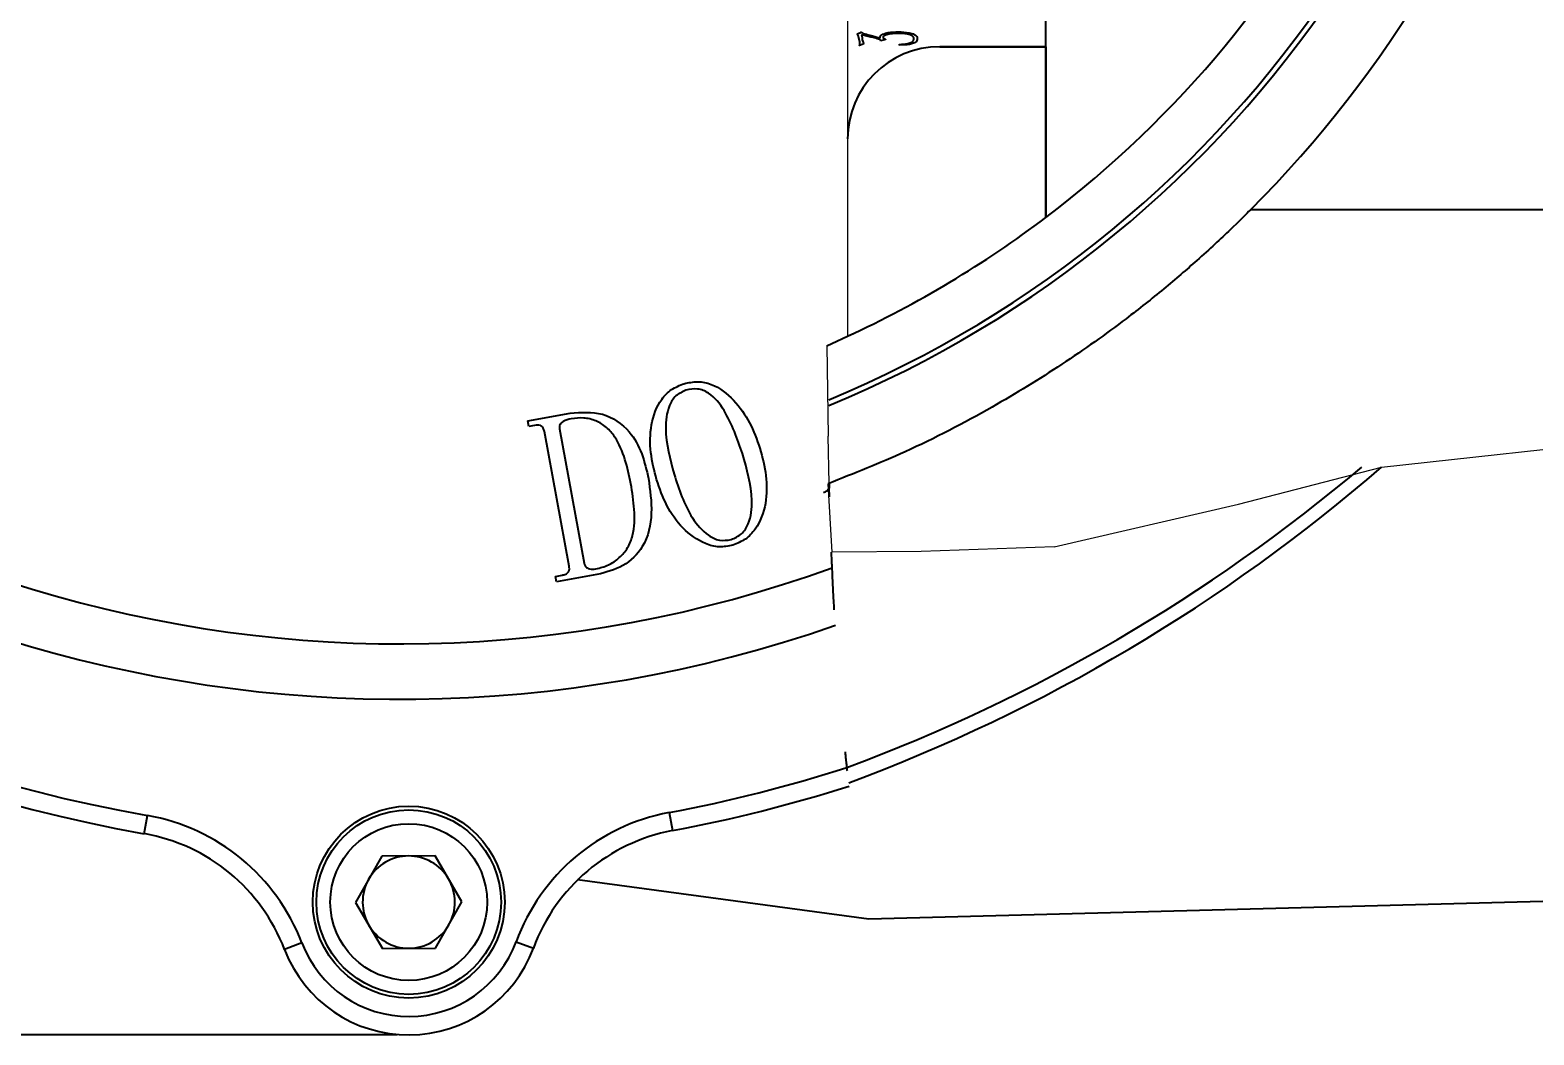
# Model space of a CAD drawing. Header units: millimetres. Extents: x 6533 to 7793, y 6972 to 7863.
# Drawn here: x 7455.8 to 7537.2, y 7437.7 to 7492.2 of the extents above; entities that cross this region are included whole.
import ezdxf

# ---------------------------------------------------------------- set-up
doc = ezdxf.new("R2010")
doc.units = ezdxf.units.MM
doc.layers.add('AM_5', color=3, linetype='Continuous', lineweight=25)
doc.layers.add('标注', color=3, linetype='Continuous', lineweight=13)
doc.styles.add('标注', font='txt.shx', dxfattribs={"height": 5})
doc.dimstyles.new('3.5-0.5$0', dxfattribs={"dimtxt": 5, "dimasz": 3.5, "dimexe": 3, "dimexo": 0.625, "dimtad": 1, "dimdsep": 46, "dimtxsty": '标注', "dimcen": 3.5, "dimaunit": 1, "dimadec": 0, "dimazin": 2, "dimtfac": 1, "dimtmove": 0, "dimatfit": 3, "dimfxl": 0, "dimarcsym": 0})

# ---------------------------------------------------------------- blocks, each defined once
blk = doc.blocks.new('*D6')
at = {"layer": 'AM_5', "color": 0, "lineweight": -2, "transparency": 16777216}
for p, q in [((7404.164, 7818.989), (7281.639, 7818.989)), ((7284.639, 7441.229), (7284.639, 7815.489)), ((7475.654, 7437.729), (7281.639, 7437.729))]:
    blk.add_line(p, q, dxfattribs=at)
at = {"layer": 'AM_5', "color": 0, "transparency": 16777216}
for points in [[(7284.056, 7815.489), (7285.223, 7815.489), (7284.639, 7818.989)], [(7284.056, 7441.229), (7285.223, 7441.229), (7284.639, 7437.729)]]:
    blk.add_solid(points, dxfattribs=at)
at = {"layer": 'Defpoints', "color": 0, "transparency": 16777216}
for p in [(7284.639, 7818.989), (7404.789, 7818.989), (7476.279, 7437.729)]:
    blk.add_point(p, dxfattribs=at)
at = {"layer": 'AM_5', "color": 0, "transparency": 16777216, "insert": (7281.514, 7628.359), "char_height": 5, "attachment_point": 5, "rotation": 90, "style": '标注'}
blk.add_mtext('385', dxfattribs=at)

msp = doc.modelspace()

# ---------------------------------------------------------------- linework, layer by layer
at = {"color": 7, "linetype": 'Continuous', "lineweight": 25}
for p, q in [((7510.805, 7491.292), (7510.805, 7493.292)), ((7500.595, 7491.947), (7500.554, 7491.971)), ((7500.64, 7491.918), (7500.595, 7491.947)), ((7500.631, 7492.008), (7500.751, 7492.064)), ((7500.716, 7491.539), (7500.64, 7491.918)), ((7501.25, 7491.836), (7500.821, 7491.932)), ((7500.857, 7492.044), (7500.902, 7492.011)), ((7501.541, 7491.848), (7501.828, 7491.758)), ((7500.721, 7491.442), (7500.716, 7491.539)), ((7500.947, 7491.451), (7500.761, 7491.377)), ((7500.857, 7491.671), (7500.882, 7491.581)), ((7500.927, 7491.482), (7500.947, 7491.451)), ((7501.843, 7491.641), (7501.819, 7491.68)), ((7501.859, 7491.617), (7501.843, 7491.641)), ((7502.065, 7491.671), (7501.909, 7491.623)), ((7501.98, 7491.785), (7501.989, 7491.737)), ((7501.989, 7491.737), (7502.055, 7491.716)), ((7502.86, 7491.386), (7502.86, 7491.419)), ((7503.057, 7491.389), (7502.86, 7491.386)), ((7510.805, 7491.292), (7505.055, 7491.292)), ((7505.055, 7491.292), (7510.805, 7491.292)), ((7510.805, 7491.292), (7510.805, 7482.042)), ((7510.805, 7482.042), (7510.805, 7491.292)), ((7521.906, 7482.469), (7566.961, 7482.469)), ((7482.734, 7471.01), (7485.029, 7471.433)), ((7482.789, 7470.704), (7482.734, 7471.01)), ((7483.095, 7470.761), (7482.789, 7470.704)), ((7484.973, 7463.143), (7483.631, 7470.437)), ((7484.447, 7470.588), (7485.789, 7463.295)), ((7499.058, 7467.614), (7499.064, 7467.404)), ((7499.079, 7466.901), (7499.064, 7467.404)), ((7484.232, 7462.586), (7484.588, 7462.652)), ((7484.288, 7462.28), (7484.232, 7462.586)), ((7486.48, 7462.684), (7484.288, 7462.28)), ((7461.945, 7448.638), (7462.118, 7449.623)), ((7490.385, 7449.785), (7490.569, 7448.802)), ((7474.821, 7447.421), (7473.392, 7444.913)), ((7477.708, 7447.438), (7474.821, 7447.421)), ((7479.165, 7444.946), (7477.708, 7447.438)), ((7575.805, 7445.957), (7501.205, 7443.996)), ((7473.392, 7444.913), (7474.849, 7442.421)), ((7477.736, 7442.438), (7479.165, 7444.946)), ((7470.487, 7442.716), (7469.553, 7442.359)), ((7474.849, 7442.421), (7477.736, 7442.438)), ((7482.095, 7442.783), (7483.033, 7442.436))]:
    msp.add_line(p, q, dxfattribs=at)
for p, q in [((7498.94, 7475.084), (7500.316, 7475.725)), ((7501.205, 7443.996), (7485.429, 7446.129))]:
    msp.add_line(p, q)
for radius in [5.2, 5, 4.25]:
    msp.add_circle((7476.279, 7444.929), radius, dxfattribs=at)
for centre, radius, start, end in [((7475.807, 7527.428), 71.5, 68.96438, 289.26974), ((7475.807, 7527.428), 68.5, 68.59564, 289.98816), ((7475.807, 7527.428), 68.5, 68.59564, 289.98816), ((7475.805, 7528.292), 60.75, 292.48384, 66.95752), ((7475.805, 7528.292), 61.039, 292.37228, 67.0074), ((7475.805, 7528.292), 58, 307.11726, 52.88274), ((7475.807, 7527.428), 80, 190.63328, 260.02108), ((7475.807, 7527.428), 79, 190.63328, 260.02108), ((7475.805, 7528.292), 65, 315.1733, 342.86938), ((7505.055, 7486.292), 5, 90, 180), ((7505.055, 7486.292), 5, 90, 180), ((7475.805, 7528.292), 58, 294.71491, 307.11726), ((7475.805, 7528.292), 58, 294.71491, 307.11726), ((7467.217, 7540.519), 94.186, 290.38596, 310.13065), ((7467.316, 7539.686), 94.186, 290.38596, 310.91064), ((7475.807, 7527.428), 79, 280.63328, 287.85238), ((7475.807, 7527.428), 80, 280.63328, 287.71064), ((7460.212, 7438.79), 11, 20.91388, 80.02108), ((7492.414, 7438.974), 11, 100.63328, 159.74048), ((7492.414, 7438.974), 10, 100.63328, 159.74048), ((7460.212, 7438.79), 10, 20.91388, 80.02108), ((7476.279, 7444.929), 2.5, 90.32718, 150.32718), ((7476.279, 7444.929), 2.5, 30.32718, 90.32718), ((7476.279, 7444.929), 2.5, 150.32718, 210.32718), ((7476.279, 7444.929), 2.5, 330.32718, 30.32718), ((7476.279, 7444.929), 2.5, 210.32718, 270.32718), ((7476.279, 7444.929), 2.5, 270.32718, 330.32718), ((7476.279, 7444.929), 7.2, 200.91388, 339.74048), ((7476.279, 7444.929), 6.2, 200.91388, 339.74048)]:
    msp.add_arc(centre, radius, start, end, dxfattribs=at)
for points, knots in [([(7500.554, 7491.971), (7500.569, 7491.978), (7500.594, 7491.991), (7500.619, 7492.003), (7500.631, 7492.008)], [0, 0, 0, 0, 0.559988, 1, 1, 1, 1]), ([(7500.751, 7492.064), (7500.761, 7492.069), (7500.781, 7492.079), (7500.822, 7492.075), (7500.843, 7492.055), (7500.857, 7492.044)], [0, 0, 0, 0, 0.282123, 0.555808, 1, 1, 1, 1]), ([(7500.821, 7491.932), (7500.828, 7491.884), (7500.839, 7491.796), (7500.851, 7491.709), (7500.857, 7491.671)], [0, 0, 0, 0, 0.560026, 1, 1, 1, 1]), ([(7500.902, 7492.011), (7501.022, 7491.982), (7501.236, 7491.931), (7501.448, 7491.874), (7501.541, 7491.848)], [0, 0, 0, 0, 0.560037, 1, 1, 1, 1]), ([(7501.828, 7491.758), (7501.823, 7491.782), (7501.812, 7491.831), (7501.865, 7491.918), (7502.016, 7492.001), (7502.343, 7492.087), (7502.632, 7492.095), (7502.825, 7492.1)], [0, 0, 0, 0, 0.062508, 0.124595, 0.249124, 0.499386, 1, 1, 1, 1]), ([(7502.553, 7492.008), (7502.445, 7491.996), (7502.283, 7491.978), (7502.1, 7491.917), (7502.02, 7491.867), (7501.979, 7491.827), (7501.979, 7491.799), (7501.98, 7491.785)], [0, 0, 0, 0, 0.500738, 0.750834, 0.87593, 0.938716, 1, 1, 1, 1]), ([(7503.651, 7491.734), (7503.646, 7491.759), (7503.636, 7491.809), (7503.568, 7491.887), (7503.406, 7491.963), (7503.056, 7492.017), (7502.754, 7492.012), (7502.553, 7492.008)], [0, 0, 0, 0, 0.062335, 0.124763, 0.249368, 0.499589, 1, 1, 1, 1]), ([(7502.825, 7492.1), (7503.018, 7492.092), (7503.307, 7492.079), (7503.634, 7491.989), (7503.78, 7491.898), (7503.83, 7491.812), (7503.835, 7491.764), (7503.837, 7491.74)], [0, 0, 0, 0, 0.500511, 0.750412, 0.875188, 0.937433, 1, 1, 1, 1]), ([(7500.761, 7491.377), (7500.75, 7491.372), (7500.734, 7491.366), (7500.716, 7491.361), (7500.708, 7491.361), (7500.705, 7491.362), (7500.703, 7491.363), (7500.703, 7491.365), (7500.702, 7491.368), (7500.702, 7491.372), (7500.705, 7491.378), (7500.712, 7491.384), (7500.719, 7491.392), (7500.727, 7491.411), (7500.723, 7491.429), (7500.721, 7491.442)], [0, 0, 0, 0, 0.24891, 0.341475, 0.390067, 0.401717, 0.412853, 0.42406, 0.435833, 0.473205, 0.508398, 0.57925, 0.650554, 0.721459, 1, 1, 1, 1]), ([(7500.882, 7491.581), (7500.89, 7491.562), (7500.905, 7491.529), (7500.92, 7491.496), (7500.927, 7491.482)], [0, 0, 0, 0, 0.559903, 1, 1, 1, 1]), ([(7501.819, 7491.68), (7501.713, 7491.711), (7501.524, 7491.766), (7501.333, 7491.815), (7501.25, 7491.836)], [0, 0, 0, 0, 0.560016, 1, 1, 1, 1]), ([(7501.909, 7491.623), (7501.9, 7491.62), (7501.883, 7491.614), (7501.866, 7491.616), (7501.859, 7491.617)], [0, 0, 0, 0, 0.56001, 1, 1, 1, 1]), ([(7502.055, 7491.716), (7502.071, 7491.711), (7502.09, 7491.705), (7502.109, 7491.696), (7502.113, 7491.695), (7502.114, 7491.694), (7502.115, 7491.693), (7502.115, 7491.692), (7502.115, 7491.691), (7502.114, 7491.688), (7502.109, 7491.685), (7502.102, 7491.683), (7502.087, 7491.677), (7502.074, 7491.674), (7502.065, 7491.671)], [0, 0, 0, 0, 0.417116, 0.479701, 0.510009, 0.520262, 0.529168, 0.536371, 0.544288, 0.562799, 0.615732, 0.668891, 0.751167, 1, 1, 1, 1]), ([(7502.86, 7491.419), (7503.014, 7491.429), (7503.244, 7491.443), (7503.507, 7491.519), (7503.615, 7491.605), (7503.65, 7491.676), (7503.651, 7491.715), (7503.651, 7491.734)], [0, 0, 0, 0, 0.50076, 0.750353, 0.874855, 0.937525, 1, 1, 1, 1]), ([(7503.837, 7491.74), (7503.835, 7491.7), (7503.832, 7491.619), (7503.71, 7491.506), (7503.451, 7491.408), (7503.215, 7491.396), (7503.057, 7491.389)], [0, 0, 0, 0, 0.124317, 0.248458, 0.498791, 1, 1, 1, 1]), ([(7521.963, 7482.527), (7521.946, 7482.509), (7521.908, 7482.47), (7520.841, 7481.408), (7519.206, 7479.881), (7517.223, 7478.178), (7514.809, 7476.256), (7511.704, 7474.048), (7507.689, 7471.583), (7503.452, 7469.372), (7500.407, 7468.163), (7499.009, 7467.608)], [0, 0, 0, 0, 0.078431, 0.177774, 0.28587, 0.370366, 0.455003, 0.585096, 0.71547, 0.869315, 1, 1, 1, 1]), ([(7491.194, 7473.029), (7491.44, 7473.082), (7491.931, 7473.188), (7492.932, 7472.975), (7493.935, 7472.17), (7494.808, 7470.942), (7495.143, 7469.997), (7495.31, 7469.525)], [0, 0, 0, 0, 0.1251005, 0.2500739, 0.4990532, 0.7493689, 1, 1, 1, 1]), ([(7489.71, 7467.83), (7489.585, 7468.316), (7489.334, 7469.287), (7489.355, 7470.802), (7489.777, 7472.019), (7490.492, 7472.751), (7490.96, 7472.936), (7491.194, 7473.029)], [0, 0, 0, 0, 0.250685, 0.500855, 0.749888, 0.874908, 1, 1, 1, 1]), ([(7491.3, 7472.679), (7491.106, 7472.59), (7490.717, 7472.413), (7490.272, 7471.658), (7490.103, 7470.165), (7490.437, 7468.938), (7490.66, 7468.119)], [0, 0, 0, 0, 0.124551, 0.2494, 0.499039, 1, 1, 1, 1]), ([(7494.36, 7469.236), (7494.082, 7470.038), (7493.667, 7471.238), (7492.751, 7472.462), (7491.933, 7472.804), (7491.512, 7472.721), (7491.3, 7472.679)], [0, 0, 0, 0, 0.501108, 0.750492, 0.87515, 1, 1, 1, 1]), ([(7485.029, 7471.433), (7485.622, 7471.478), (7486.806, 7471.569), (7488.251, 7470.585), (7488.963, 7469.239), (7489.165, 7468.34), (7489.267, 7467.89)], [0, 0, 0, 0, 0.279526, 0.557848, 0.778605, 1, 1, 1, 1]), ([(7483.631, 7470.437), (7483.615, 7470.503), (7483.583, 7470.635), (7483.383, 7470.805), (7483.205, 7470.778), (7483.095, 7470.761)], [0, 0, 0, 0, 0.281549, 0.559393, 1, 1, 1, 1]), ([(7485.085, 7471.127), (7484.931, 7471.094), (7484.7, 7471.045), (7484.482, 7470.858), (7484.433, 7470.705), (7484.442, 7470.627), (7484.447, 7470.588)], [0, 0, 0, 0, 0.500202, 0.749344, 0.874458, 1, 1, 1, 1]), ([(7488.315, 7467.609), (7488.222, 7468.05), (7488.036, 7468.93), (7487.605, 7469.991), (7487.012, 7470.683), (7486.43, 7471.043), (7485.759, 7471.208), (7485.31, 7471.154), (7485.085, 7471.127)], [0, 0, 0, 0, 0.25048, 0.50032, 0.625262, 0.750139, 0.874983, 1, 1, 1, 1]), ([(7493.749, 7464.579), (7493.949, 7464.667), (7494.35, 7464.845), (7494.823, 7465.608), (7494.964, 7467.151), (7494.602, 7468.401), (7494.36, 7469.236)], [0, 0, 0, 0, 0.1246027, 0.2494382, 0.4986421, 1, 1, 1, 1]), ([(7495.31, 7469.525), (7495.438, 7469.036), (7495.694, 7468.06), (7495.69, 7466.531), (7495.252, 7465.314), (7494.549, 7464.56), (7494.077, 7464.373), (7493.841, 7464.279)], [0, 0, 0, 0, 0.25069, 0.500852, 0.749964, 0.874983, 1, 1, 1, 1]), ([(7486.424, 7462.99), (7486.654, 7463.048), (7487.114, 7463.165), (7487.704, 7463.577), (7488.169, 7464.121), (7488.519, 7465.012), (7488.535, 7466.213), (7488.388, 7467.143), (7488.315, 7467.609)], [0, 0, 0, 0, 0.125008, 0.249927, 0.37493, 0.499692, 0.749497, 1, 1, 1, 1]), ([(7489.267, 7467.89), (7489.357, 7467.266), (7489.536, 7466.023), (7489.155, 7464.232), (7487.928, 7463.054), (7486.964, 7462.808), (7486.48, 7462.684)], [0, 0, 0, 0, 0.281305, 0.560316, 0.779556, 1, 1, 1, 1]), ([(7493.841, 7464.279), (7493.593, 7464.229), (7493.097, 7464.129), (7492.106, 7464.396), (7491.075, 7465.155), (7490.205, 7466.406), (7489.875, 7467.355), (7489.71, 7467.83)], [0, 0, 0, 0, 0.124921, 0.249921, 0.499299, 0.749399, 1, 1, 1, 1]), ([(7490.66, 7468.119), (7490.926, 7467.295), (7491.326, 7466.061), (7492.312, 7464.897), (7493.102, 7464.484), (7493.534, 7464.547), (7493.749, 7464.579)], [0, 0, 0, 0, 0.501052, 0.750664, 0.87564, 1, 1, 1, 1]), ([(7499.064, 7467.404), (7499.048, 7467.366), (7499.016, 7467.289), (7498.907, 7467.183), (7498.809, 7467.139), (7498.749, 7467.112)], [0, 0, 0, 0, 0.279815, 0.560092, 1, 1, 1, 1]), ([(7499.044, 7467.663), (7499.047, 7467.654), (7499.052, 7467.638), (7499.056, 7467.622), (7499.058, 7467.614)], [0, 0, 0, 0, 0.56011, 1, 1, 1, 1]), ([(7499.338, 7460.776), (7499.336, 7460.808), (7499.333, 7460.873), (7499.305, 7461.378), (7499.266, 7462.127), (7499.224, 7463.013), (7499.197, 7463.631), (7499.185, 7463.905)], [0, 0, 0, 0, 0.203711, 0.40731, 0.614131, 0.828662, 1, 1, 1, 1]), ([(7484.588, 7462.652), (7484.654, 7462.666), (7484.785, 7462.694), (7484.95, 7462.809), (7484.992, 7462.986), (7484.979, 7463.091), (7484.973, 7463.143)], [0, 0, 0, 0, 0.281345, 0.559418, 0.779338, 1, 1, 1, 1]), ([(7485.789, 7463.295), (7485.801, 7463.246), (7485.826, 7463.149), (7485.936, 7463.04), (7486.138, 7462.955), (7486.306, 7462.976), (7486.424, 7462.99)], [0, 0, 0, 0, 0.187136, 0.373579, 0.560654, 1, 1, 1, 1]), ([(7500.046, 7452.053), (7500.044, 7452.064), (7500.042, 7452.085), (7500.024, 7452.255), (7499.997, 7452.505), (7499.966, 7452.792), (7499.946, 7452.986), (7499.938, 7453.068)], [0, 0, 0, 0, 0.209271, 0.418481, 0.62946, 0.844414, 1, 1, 1, 1])]:
    msp.add_open_spline(points, degree=3, knots=knots, dxfattribs=at)
at = {"layer": '标注'}
for p, q in [((7500.055, 7580.979), (7500.055, 7475.605)), ((7498.94, 7475.084), (7498.999, 7470.184)), ((7499.058, 7467.614), (7498.999, 7470.184))]:
    msp.add_line(p, q, dxfattribs=at)
for points in [[(7511.258, 7464.177), (7521.245, 7466.49), (7528.996, 7468.506), (7542.842, 7470.029), (7550.424, 7473.31), (7558.963, 7476.303), (7575.114, 7481.616), (7579.793, 7487.245)], [(7511.258, 7464.177), (7504.054, 7463.938), (7499.222, 7463.905), (7499.009, 7467.608)]]:
    msp.add_lwpolyline(points, dxfattribs=at)

# ---------------------------------------------------------------- dimensions: what is measured, and where the dimension line sits
at = {"layer": 'AM_5'}
dim = msp.add_linear_dim(base=(7284.639, 7818.989), p1=(7476.279, 7437.729), p2=(7404.789, 7818.989), angle=90, text='385', dimstyle='3.5-0.5$0', override={"dimpost": '', "dimarcsym": 1}, dxfattribs=at)
dim.commit()
dim.dimension.update_dxf_attribs({"geometry": '*D6', "text_midpoint": (7281.514, 7628.359)})

doc.saveas('drawing.dxf')
